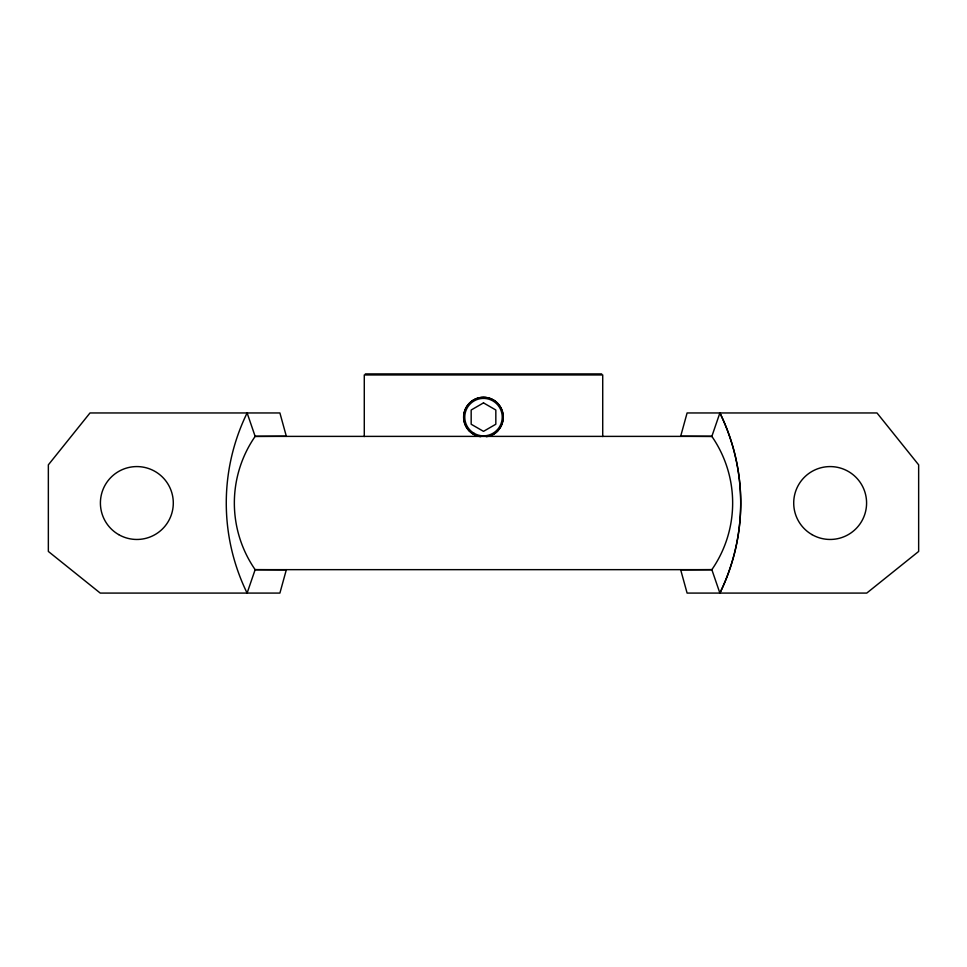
<?xml version="1.0" encoding="UTF-8"?>
<svg xmlns="http://www.w3.org/2000/svg" width="967" height="967" viewBox="0 0 967 967"><rect width="100%" height="100%" fill="white"/><g stroke="black" fill="none" stroke-linecap="round" stroke-linejoin="round"><path stroke-width="1.45" d="M286.365 569.66L279.898 593.085L100.242 593.085L48.35 551.444L48.35 464.849L90.004 412.957L279.898 412.957L286.365 436.383M680.635 436.383L687.102 412.957L876.996 412.957L918.65 464.849L918.65 551.444L866.758 593.085L687.102 593.085L680.635 569.66M719.883 412.957L711.845 436.383A117.031 116.922 -90 0 1 711.845 569.66L719.883 593.085A205.028 205.028 0 0 0 719.895 412.957A205.173 204.992 -90 0 1 719.883 593.085M286.365 436.226L255.155 436.383L247.117 412.957A205.028 205.028 0 0 0 247.105 593.085L255.155 569.66A117.031 116.922 -90 0 1 255.155 436.383L711.845 436.383L680.635 436.226M680.635 569.817L711.845 569.66L255.155 569.66L286.365 569.817M365.321 373.915L601.679 373.915M602.719 436.54L602.719 374.954L364.281 374.954L364.281 436.54M497.449 403.179A19.715 19.376 -90 0 1 497.449 431.064M497.558 431.173A19.715 19.63 28.9 0 1 490.221 435.863M476.791 435.827A19.715 19.63 28.9 0 1 469.491 431.137M469.442 431.185A19.715 19.63 -59.5 0 1 469.491 403.118A19.715 19.63 28.9 0 1 497.509 403.118M480.684 436.709A19.787 19.787 0 0 1 466.856 406.43A19.787 19.787 0 0 1 500.144 406.43A19.787 19.787 0 0 1 486.316 436.709M483.5 402.888L471.171 410.008L471.171 424.235L483.5 431.355L495.829 424.235L495.829 410.008L483.5 402.888M118.627 534.582A36.444 36.444 0 0 0 173.298 503.021A36.444 36.444 0 0 0 118.627 471.461A36.444 36.444 0 0 0 118.627 534.582M811.929 534.582A36.444 36.444 0 0 0 866.589 503.021A36.444 36.444 0 0 0 811.929 471.461A36.444 36.444 0 0 0 811.929 534.582M474.132 433.349A18.736 18.736 0 0 0 502.236 417.128A18.736 18.736 0 0 0 474.132 400.894A18.736 18.736 0 0 0 474.132 433.349"/></g></svg>
